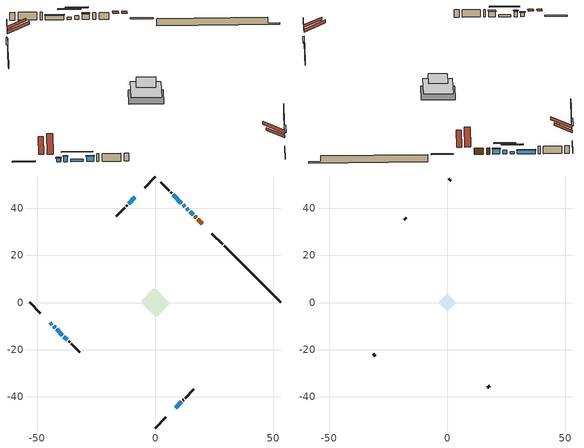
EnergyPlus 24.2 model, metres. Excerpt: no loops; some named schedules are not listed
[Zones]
conditioned space
 floor adiabatic (AdiabaticFloorConstruction): -5.93,0 0,5.93 5.93,0 0,-5.93 z0.68
 floor foundation (Slab1 construction): -6,0.75 -0.75,6 6,-0.75 0.75,-6 z-1.65
 wall outside (RimJoist1 construction): 0,-53.17 4.5,-48.67 / -53.17,0 -48.67,-4.5 / 0,53.17 -4.5,48.67 / 28.52,24.65 24.02,29.15 z0.68:0.98
 wall outside (AdiabaticWallConstruction 1): 19.87,33.3 18,35.17 / 17.35,35.83 16.72,36.45 z0.68:2.71
 wall outside (AdiabaticWallConstruction): 16.07,37.1 14.74,38.43 / -43.11,-10.06 -42.46,-10.71 / -8.65,44.52 -11.31,41.86 / -38.67,-14.5 -37.34,-15.83 z0.68:2.36; -44.52,-8.65 -43.76,-9.41 / 14.08,39.09 13.25,39.92 z0.68:1.85; 12.6,40.57 11.77,41.4 / -41.81,-11.37 -39.33,-13.84 z0.68:1.34; 11.12,42.06 7.56,45.61 / 8.65,-44.52 11.02,-42.15 z0.68:1.9
 wall outside (Wall1 construction): 11.68,-41.49 12.04,-41.13 / -36.68,-16.49 -36.33,-16.85 / -11.97,41.2 -12.33,40.84 / 6.9,46.27 6.54,46.63 z0.68:3.12
 wall outside (Wall2 construction): 12.7,-40.48 16.34,-36.83 / -35.67,-17.5 -32.03,-21.15 / -12.98,40.19 -16.63,36.54 / 5.89,47.28 2.24,50.93 z0.68:3.12
 wall foundation (FoundationWall1 construction): 29.17,24,-1.65 29.17,24,0.68 50.77,2.4,0.68 50.77,2.4,-1.16 53.17,0,-1.16 53.17,0,-1.65
 window (WindowConstruction): 16.07,37.1 14.74,38.43 z0.68:2.36
 window (WindowConstruction 5): -44.52,-8.65 -43.77,-9.41 z0.68:1.85
 window (WindowConstruction 6): -43.11,-10.06 -42.46,-10.71 z0.68:2.36
 window (WindowConstruction 7): 14.08,39.09 13.25,39.92 z0.68:1.85
 window (WindowConstruction 8): 12.6,40.57 11.77,41.4 z0.68:1.34
 window (WindowConstruction 9): -41.8,-11.37 -39.33,-13.84 z0.68:1.34
 window (WindowConstruction 1): 11.12,42.06 7.56,45.61 z0.68:1.9
 window (WindowConstruction 2): -8.65,44.52 -11.31,41.86 z0.68:2.36
 window (WindowConstruction 3): 8.65,-44.52 11.02,-42.15 z0.68:1.9
 window (WindowConstruction 4): -38.67,-14.5 -37.34,-15.83 z0.68:2.36
 door (Door): 19.87,33.3 18,35.17 z0.68:2.71
 door (Door 1): 17.35,35.83 16.72,36.45 z0.68:2.71
 ceiling adiabatic (AdiabaticFloorConstruction): 0,-5.93 5.93,0 0,5.93 -5.93,0 z0.68
 roof outside (Roof2 construction): 7.99,-45.18,3.12 3.76,-40.94,6.11 2.58,-42.13,6.11 6.81,-46.36,3.12; -45.18,-7.99,3.12 -40.94,-3.76,6.11 -42.13,-2.58,6.11 -46.36,-6.81,3.12; -7.99,45.18,3.12 -3.76,40.94,6.11 -2.58,42.13,6.11 -6.81,46.36,3.12; 20.52,32.65,3.12 16.29,28.41,6.11 17.47,27.23,6.11 21.71,31.46,3.12
attic - vented
 floor to conditioned space (Floor1 construction Reversed): -3.78,0 0,3.78 3.78,0 0,-3.78 z3.12
 wall outside (Wall3 construction): 17,-36.18 17.92,-35.25 / -31.37,-21.8 -30.44,-22.73 / -17.28,35.89 -18.21,34.96 / 1.59,51.59 0.66,52.51 z0.68:3.12
 roof outside (Roof1 construction): 6.15,-47.02,3.12 2.58,-43.45,5.64 1.58,-44.44,5.64 5.16,-48.02,3.12; -47.02,-6.15,3.12 -43.45,-2.58,5.64 -44.44,-1.58,5.64 -48.02,-5.16,3.12; -6.15,47.02,3.12 -2.58,43.45,5.64 -1.58,44.44,5.64 -5.16,48.02,3.12; 22.36,30.81,3.12 18.79,27.24,5.64 19.79,26.24,5.64 23.36,29.81,3.12
shading: 14.59,38.58 16.21,36.96 16.5,37.25 14.89,38.87 z2.56; -43.62,-9.55 -44.66,-8.51 -44.95,-8.8 -43.91,-9.84 z2.05; -42.32,-10.85 -43.25,-9.92 -43.54,-10.21 -42.61,-11.14 z2.56; 11.42,41.75 15.91,37.26 16.2,37.55 11.71,42.04 z4.44; 9.94,43.23 14.43,38.74 14.72,39.03 10.23,43.52 z3.93; -37.5,-15.67 -43.64,-9.53 -43.93,-9.83 -37.79,-15.97 z3.93; 7.42,45.75 11.26,41.91 11.55,42.2 7.71,46.05 z2.1; -11.45,41.72 -8.51,44.66 -8.8,44.95 -11.74,42.01 z2.56; 11.16,-42.01 8.51,-44.66 8.8,-44.95 11.46,-42.3 z2.1; -37.2,-15.97 -38.81,-14.36 -39.1,-14.65 -37.49,-16.26 z2.56
[Building]
Building 1: Terrain=Suburbs
[Site:Location]
Mont Joli AP_QC: Latitude {deg}=48.61; Longitude {deg}=-68.21; Time Zone {hr}=-5; Elevation {m}=52; Keep Site Location Information=Yes
[Site:GroundTemperature:Shallow]
-0.843868, -3.04892, -3.2255, -2.1791, 2.02165, 6.20283, 9.82768, 12.1239, 12.319, 10.4514, 6.91898, 2.86606
[Site:WaterMainsTemperature]
Calculation Method=Schedule; Temperature Schedule=mains temperature schedule
[Material] Roughness=Rough; Thermal Absorptance=0.9
Name | Thickness {m} | Conductivity {W/m-K} | Density {kg/m3} | Specific Heat {J/kg-K} | Solar Absorptance | Visible Absorptance
asphalt or fiberglass shingles | 0.00635 | 0.162714 | 1121.4 | 1465.45 | 0.4 | 0.4
ceiling loosefill ins | 0.169333 | 0.0480833 | 16.02 | 1046.75 | 0.7 | 0.7
ceiling stud and cavity | 0.1397 | 0.117363 | 65.682 | 1177.47 | 0.7 | 0.7
concrete 4.0 in. | 0.1016 | 1.803125 | 2242.8 | 837.4 | 0.7 | 0.7
concrete 8.0 in. | 0.2032 | 1.803125 | 2242.8 | 837.4 | 0.7 | 0.7
door material | 0.04445 | 0.0451087 | 512.64 | 1214.23 | 0.7 | 0.7
door material 1 | 0.04445 | 0.20624 | 512.64 | 1214.23 | 0.7 | 0.7
exterior vertical ins | 0.00122881 | 0.029427 | 32.04 | 1214.23 | 0.7 | 0.7
floor covering | 0.0127 | 0.0433444 | 54.468 | 1339.84 | 0.6 | 0.6
floor rigid ins; wall rigid ins 1 | 0.512978 | 0.029427 | 32.04 | 1214.23 | 0.7 | 0.7
floor stud and cavity | 0.1397 | 1.75129 | 37.0049 | 1207.88 | 0.7 | 0.7
furniture material conditioned space 1 | 0.1524 | 0.115458 | 640.8 | 1214.23 | 0.6 | 0.6
gypsum board | 0.0127 | 0.160291 | 801 | 837.4 | 0.6 | 0.6
osb sheathing 0.5 in. | 0.0127 | 0.115458 | 512.64 | 1214.23 | 0.7 | 0.7
osb sheathing 0.75 in. | 0.01905 | 0.115458 | 512.64 | 1214.23 | 0.7 | 0.7
osb sheathing 2.0 in. | 0.0508 | 0.115458 | 512.64 | 1214.23 | 0.7 | 0.7
rim joist rigid ins; wall rigid ins | 0.051816 | 0.029427 | 32.04 | 1214.23 | 0.7 | 0.7
rim joist stud and cavity | 0.0508 | 0.0384369 | 125.044 | 1163.47 | 0.6 | 0.6
roof rigid ins | 0.103632 | 0.029427 | 32.04 | 1214.23 | 0.7 | 0.7
roof stud and cavity | 0.2032 | 0.230744 | 78.34581 | 1123.46 | 0.7 | 0.7
wall stud and cavity | 0.1397 | 0.33197 | 139.0536 | 1170.24 | 0.7 | 0.7
wall stud and cavity 1 | 0.1397 | 0.177891 | 139.0536 | 1170.24 | 0.7 | 0.7
wall stud and cavity 2 | 0.0889 | 6.9971 | 50.32683 | 1063.81 | 0.6 | 0.6
wall stud and cavity 3 | 0.0889 | 0.380278 | 52.3479 | 1209.89 | 0.7 | 0.7
wall stud and cavity 4 | 0.0889 | 0.391764 | 83.0341 | 1211.67 | 0.7 | 0.7
wood siding | 0.0254 | 0.102417 | 544.68 | 1172.36 | 0.4 | 0.4
wood siding 1 | 0.00254 | 0.102417 | 544.68 | 1172.36 | 0.4 | 0.4
wood siding 2; wood siding 3; wood siding 4 | 0.0254 | 0.102417 | 544.68 | 1172.36 | 0.7 | 0.7
[WindowMaterial:SimpleGlazingSystem]
Name | U-Factor {W/m2-K} | Solar Heat Gain Coefficient
WindowMaterial | 1.65003 | 0.43
WindowMaterial 1 | 1.70226 | 0.41
WindowMaterial 2 | 1.76756 | 0.39
WindowMaterial 3 | 1.75223 | 0.39
WindowMaterial 4 | 1.75337 | 0.39
WindowMaterial 5 | 1.86636 | 0.36
[Construction]
AdiabaticFloorConstruction: floor stud and cavity, floor rigid ins, osb sheathing 0.75 in., floor covering
AdiabaticWallConstruction: wood siding 3, wall rigid ins 1, wall stud and cavity 3, gypsum board
AdiabaticWallConstruction 1: wood siding 4, wall rigid ins 1, wall stud and cavity 3, gypsum board
Door: door material
Door 1: door material 1
Floor1 construction Reversed: gypsum board, ceiling stud and cavity, ceiling loosefill ins
FoundationWall1 construction: concrete 8.0 in.
furniture construction conditioned space 1: furniture material conditioned space 1
PartitionWallConstruction: gypsum board, wall stud and cavity 4, gypsum board
RimJoist1 construction: wood siding 2, rim joist rigid ins, osb sheathing 2.0 in., rim joist stud and cavity
Roof1 construction: asphalt or fiberglass shingles
Roof2 construction: asphalt or fiberglass shingles, roof rigid ins, osb sheathing 0.75 in., roof stud and cavity, gypsum board
Slab1 construction: concrete 4.0 in.
Wall1 construction: wood siding, wall rigid ins, osb sheathing 0.5 in., wall stud and cavity, gypsum board
Wall2 construction: wood siding, wall rigid ins, osb sheathing 0.5 in., wall stud and cavity 1, gypsum board
Wall3 construction: wood siding 1, wall stud and cavity 2
WindowConstruction; WindowConstruction 2; WindowConstruction 4: WindowMaterial
WindowConstruction 1; WindowConstruction 3: WindowMaterial 1
WindowConstruction 5: WindowMaterial 2
WindowConstruction 6: WindowMaterial 3
WindowConstruction 7: WindowMaterial 4
WindowConstruction 8; WindowConstruction 9: WindowMaterial 5
[Zone] Multiplier=1; Part of Total Floor Area=Yes
Name | Volume {m3}
attic - vented | 11.3584
conditioned space | 369.5
[Space]
Name | Zone | Volume {m3}
attic - vented 1 | attic - vented | 11.3584
conditioned space 1 | conditioned space | 369.5
[ZoneInfiltration:EffectiveLeakageArea]
infil attic - vented 1: Zone or Space=attic - vented 1; Schedule=Always On Discrete; Effective Air Leakage Area {cm2}=992.348; Stack Coefficient=0.000345199; Wind Coefficient=1.25532e-05
[ZoneMixing]
whole house fan mix: Zone or Space=attic - vented; Schedule=Always On Continuous; Design Flow Rate Calculation Method=Flow/Zone; Design Flow Rate {m3/s}=0; Source Zone or Space=conditioned space
[SurfaceProperty:ExposedFoundationPerimeter]
Slab1: Exposed Perimeter Calculation Method=TotalExposedPerimeter; Total Exposed Perimeter {m}=33.936
[InternalMass] Zone or ZoneList=conditioned space; Space or SpaceList=conditioned space 1
Name | Construction | Surface Area {m2}
furniture mass conditioned space 1 | furniture construction conditioned space 1 | 56.496
partition wall mass | PartitionWallConstruction | 141.24
[Lights]
interior lighting: Zone or ZoneList or Space or SpaceList=conditioned space 1; Schedule=interior lighting schedule; Design Level Calculation Method=LightingLevel; Lighting Level {W}=343.2; Return Air Fraction=0; Fraction Radiant=0.6; Fraction Visible=0.2; Fraction Replaceable=1
[People]
occupants: Zone or ZoneList or Space or SpaceList=conditioned space 1; Number of People Schedule=occupants schedule; Number of People Calculation Method=People; Number of People=3; Fraction Radiant=0.314171; Sensible Heat Fraction=0.56303; Activity Level Schedule=occupants activity schedule; Carbon Dioxide Generation Rate {m3/s-W}=0; Enable ASHRAE 55 Comfort Warnings=No; Mean Radiant Temperature Calculation Type=EnclosureAveraged
[ElectricEquipment] Zone or ZoneList or Space or SpaceList=conditioned space 1; Design Level Calculation Method=EquipmentLevel
Name | Schedule | Design Level {W} | Fraction Latent | Fraction Radiant | Fraction Lost
clothes dryer | clothes dryer schedule | 140.772 | 0.015 | 0.081 | 0.85
clothes washer | clothes washer schedule | 32.1985 | 0.03 | 0.162 | 0.7
cooking range | cooking range schedule | 215.147 | 0.08 | 0.432 | 0.2
dishwasher | dishwasher schedule | 66.8632 | 0.3 | 0.18 | 0.4
fridge | fridge schedule | 72.9452 | 0 | 0.6 | 0
mech vent bath fan 0 | mech vent bath fan 0 schedule | 50.2 | 0 | 0 | 1
mech vent house fan | mech vent house fan schedule | 0 | 0 | 0 | 1
mech vent house fan cfis | mech vent house fan cfis schedule | 0 | 0 | 0 | 0
mech vent range fan 0 | mech vent range fan 0 schedule | 57 | 0 | 0 | 1
misc plug loads | misc plug loads schedule | 494.7 | 0.045 | 0.513 | 0.1
whole house fan | Always On Discrete | 0 | 0 | 0 | 1
[OtherEquipment] Zone or ZoneList or Space or SpaceList=conditioned space 1; Design Level Calculation Method=EquipmentLevel
Name | Fuel Type | Schedule | Design Level {W} | Fraction Latent | Fraction Radiant | Fraction Lost
clothes dryer 1 | Electricity | clothes dryer schedule | 0 | 0.015 | 0.081 | 0.85
cooking range 1 | Electricity | cooking range schedule | 0 | 0.08 | 0.432 | 0.2
general water use latent | None | general water use schedule | 62.594 | 1 | 0 | 0
general water use sensible | None | general water use schedule | -61.6891 | 0 | 0.6 | 0
mech vent house fan latent load | None | Always On Discrete | 0 | 1 | 0 | 0
mech vent house fan sensible load | None | Always On Discrete | 0 | 0 | 0 | 0
water heater energy adjustment1 | Electricity | Always On Discrete | 0.01 | 0 | 0 | 1
[ZoneInfiltration:DesignFlowRate] Zone or ZoneList or Space or SpaceList=conditioned space 1; Schedule=Always On Discrete; Design Flow Rate Calculation Method=Flow/Zone; Design Flow Rate {m3/s}=0
infil flow; natural vent flow; whole house fan flow
[Foundation:Kiva]
Foundation Kiva 1: Initial Indoor Air Temperature {C}=18; Wall Height Above Grade {m}=0.680009; Wall Depth Below Slab {m}=0.2032; Custom Block Material Name 1=exterior vertical ins; Custom Block Depth 1 {m}=2.33001; Custom Block X Position 1 {m}=0.2032; Custom Block Z Position 1 {m}=0
[Foundation:Kiva:Settings]
Soil Conductivity {W/m-K}=0.849921; Soil Density {kg/m3}=1842.3; Soil Specific Heat {J/kg-K}=418.7; Ground Solar Absorptivity=0.9; Ground Thermal Absorptivity=0.9; Ground Surface Roughness {m}=0.03; Far-Field Width {m}=40; Deep-Ground Boundary Condition=ZeroFlux; Deep-Ground Depth {m}=40; Minimum Cell Dimension {m}=0.2; Maximum Cell Growth Coefficient=3; Simulation Timestep=Timestep
[Exterior:Lights]
exterior lighting: Schedule=exterior lighting schedule; Design Level {W}=75.6
[Schedule:Constant]
Name | Hourly Value
Always On Continuous; mech vent house fan schedule; mech vent house fan cfis schedule; Always On Discrete | 1
occupants activity schedule | 117.228
fridge schedule | 0
[Schedule:Week:Daily]
interior lighting schedule Week Rule - Jan1-Jan27: interior lighting schedule day, interior lighting schedule day, interior lighting schedule day, interior lighting schedule day, interior lighting schedule day, interior lighting schedule day, interior lighting schedule day, interior lighting schedule default day, interior lighting schedule default day, interior lighting schedule default day, interior lighting schedule default day, interior lighting schedule default day
interior lighting schedule Week Rule - Jan28-Feb3: interior lighting schedule day, interior lighting schedule day, interior lighting schedule day, interior lighting schedule day, interior lighting schedule day 1, interior lighting schedule day 1, interior lighting schedule day 1, interior lighting schedule default day, interior lighting schedule default day, interior lighting schedule default day, interior lighting schedule default day, interior lighting schedule default day
interior lighting schedule Week Rule - Feb4-Feb24: interior lighting schedule day 1, interior lighting schedule day 1, interior lighting schedule day 1, interior lighting schedule day 1, interior lighting schedule day 1, interior lighting schedule day 1, interior lighting schedule day 1, interior lighting schedule default day, interior lighting schedule default day, interior lighting schedule default day, interior lighting schedule default day, interior lighting schedule default day
interior lighting schedule Week Rule - Feb25-Mar3: interior lighting schedule day 1, interior lighting schedule day 1, interior lighting schedule day 1, interior lighting schedule day 1, interior lighting schedule day 2, interior lighting schedule day 2, interior lighting schedule day 2, interior lighting schedule default day, interior lighting schedule default day, interior lighting schedule default day, interior lighting schedule default day, interior lighting schedule default day
interior lighting schedule Week Rule - Mar4-Mar31: interior lighting schedule day 2, interior lighting schedule day 2, interior lighting schedule day 2, interior lighting schedule day 2, interior lighting schedule day 2, interior lighting schedule day 2, interior lighting schedule day 2, interior lighting schedule default day, interior lighting schedule default day, interior lighting schedule default day, interior lighting schedule default day, interior lighting schedule default day
interior lighting schedule Week Rule - Apr1-Apr28: interior lighting schedule day 3, interior lighting schedule day 3, interior lighting schedule day 3, interior lighting schedule day 3, interior lighting schedule day 3, interior lighting schedule day 3, interior lighting schedule day 3, interior lighting schedule default day, interior lighting schedule default day, interior lighting schedule default day, interior lighting schedule default day, interior lighting schedule default day
interior lighting schedule Week Rule - Apr29-May5: interior lighting schedule day 3, interior lighting schedule day 3, interior lighting schedule day 4, interior lighting schedule day 4, interior lighting schedule day 4, interior lighting schedule day 4, interior lighting schedule day 4, interior lighting schedule default day, interior lighting schedule default day, interior lighting schedule default day, interior lighting schedule default day, interior lighting schedule default day
interior lighting schedule Week Rule - May6-May26: interior lighting schedule day 4, interior lighting schedule day 4, interior lighting schedule day 4, interior lighting schedule day 4, interior lighting schedule day 4, interior lighting schedule day 4, interior lighting schedule day 4, interior lighting schedule default day, interior lighting schedule default day, interior lighting schedule default day, interior lighting schedule default day, interior lighting schedule default day
interior lighting schedule Week Rule - May27-Jun2: interior lighting schedule day 4, interior lighting schedule day 4, interior lighting schedule day 4, interior lighting schedule day 4, interior lighting schedule day 4, interior lighting schedule day 5, interior lighting schedule day 5, interior lighting schedule default day, interior lighting schedule default day, interior lighting schedule default day, interior lighting schedule default day, interior lighting schedule default day
interior lighting schedule Week Rule - Jun3-Jun30: interior lighting schedule day 5, interior lighting schedule day 5, interior lighting schedule day 5, interior lighting schedule day 5, interior lighting schedule day 5, interior lighting schedule day 5, interior lighting schedule day 5, interior lighting schedule default day, interior lighting schedule default day, interior lighting schedule default day, interior lighting schedule default day, interior lighting schedule default day
interior lighting schedule Week Rule - Jul1-Jul28: interior lighting schedule day 6, interior lighting schedule day 6, interior lighting schedule day 6, interior lighting schedule day 6, interior lighting schedule day 6, interior lighting schedule day 6, interior lighting schedule day 6, interior lighting schedule default day, interior lighting schedule default day, interior lighting schedule default day, interior lighting schedule default day, interior lighting schedule default day
interior lighting schedule Week Rule - Jul29-Aug4: interior lighting schedule day 6, interior lighting schedule day 6, interior lighting schedule day 6, interior lighting schedule day 7, interior lighting schedule day 7, interior lighting schedule day 7, interior lighting schedule day 7, interior lighting schedule default day, interior lighting schedule default day, interior lighting schedule default day, interior lighting schedule default day, interior lighting schedule default day
interior lighting schedule Week Rule - Aug5-Aug25: interior lighting schedule day 7, interior lighting schedule day 7, interior lighting schedule day 7, interior lighting schedule day 7, interior lighting schedule day 7, interior lighting schedule day 7, interior lighting schedule day 7, interior lighting schedule default day, interior lighting schedule default day, interior lighting schedule default day, interior lighting schedule default day, interior lighting schedule default day
interior lighting schedule Week Rule - Aug26-Sep1: interior lighting schedule day 7, interior lighting schedule day 7, interior lighting schedule day 7, interior lighting schedule day 7, interior lighting schedule day 7, interior lighting schedule day 7, interior lighting schedule day 8, interior lighting schedule default day, interior lighting schedule default day, interior lighting schedule default day, interior lighting schedule default day, interior lighting schedule default day
interior lighting schedule Week Rule - Sep2-Sep29: interior lighting schedule day 8, interior lighting schedule day 8, interior lighting schedule day 8, interior lighting schedule day 8, interior lighting schedule day 8, interior lighting schedule day 8, interior lighting schedule day 8, interior lighting schedule default day, interior lighting schedule default day, interior lighting schedule default day, interior lighting schedule default day, interior lighting schedule default day
interior lighting schedule Week Rule - Sep30-Oct6: interior lighting schedule day 8, interior lighting schedule day 9, interior lighting schedule day 9, interior lighting schedule day 9, interior lighting schedule day 9, interior lighting schedule day 9, interior lighting schedule day 9, interior lighting schedule default day, interior lighting schedule default day, interior lighting schedule default day, interior lighting schedule default day, interior lighting schedule default day
interior lighting schedule Week Rule - Oct7-Oct27: interior lighting schedule day 9, interior lighting schedule day 9, interior lighting schedule day 9, interior lighting schedule day 9, interior lighting schedule day 9, interior lighting schedule day 9, interior lighting schedule day 9, interior lighting schedule default day, interior lighting schedule default day, interior lighting schedule default day, interior lighting schedule default day, interior lighting schedule default day
interior lighting schedule Week Rule - Oct28-Nov3: interior lighting schedule day 9, interior lighting schedule day 9, interior lighting schedule day 9, interior lighting schedule day 9, interior lighting schedule day 10, interior lighting schedule day 10, interior lighting schedule day 10, interior lighting schedule default day, interior lighting schedule default day, interior lighting schedule default day, interior lighting schedule default day, interior lighting schedule default day
interior lighting schedule Week Rule - Nov4-Nov24: interior lighting schedule day 10, interior lighting schedule day 10, interior lighting schedule day 10, interior lighting schedule day 10, interior lighting schedule day 10, interior lighting schedule day 10, interior lighting schedule day 10, interior lighting schedule default day, interior lighting schedule default day, interior lighting schedule default day, interior lighting schedule default day, interior lighting schedule default day
interior lighting schedule Week Rule - Nov25-Dec1: interior lighting schedule day 10, interior lighting schedule day 10, interior lighting schedule day 10, interior lighting schedule day 10, interior lighting schedule day 10, interior lighting schedule day 10, interior lighting schedule day 11, interior lighting schedule default day, interior lighting schedule default day, interior lighting schedule default day, interior lighting schedule default day, interior lighting schedule default day
interior lighting schedule Week Rule - Dec2-Dec31: interior lighting schedule day 11, interior lighting schedule day 11, interior lighting schedule day 11, interior lighting schedule day 11, interior lighting schedule day 11, interior lighting schedule day 11, interior lighting schedule day 11, interior lighting schedule default day, interior lighting schedule default day, interior lighting schedule default day, interior lighting schedule default day, interior lighting schedule default day
occupants schedule Week Rule - Jan1-Dec31: occupants schedule day, occupants schedule day, occupants schedule day, occupants schedule day, occupants schedule day, occupants schedule day, occupants schedule day, occupants schedule default day, occupants schedule default day, occupants schedule default day, occupants schedule default day, occupants schedule default day
clothes dryer schedule Week Rule - Jan1-Dec31: clothes dryer schedule day, clothes dryer schedule day, clothes dryer schedule day, clothes dryer schedule day, clothes dryer schedule day, clothes dryer schedule day, clothes dryer schedule day, clothes dryer schedule default day, clothes dryer schedule default day, clothes dryer schedule default day, clothes dryer schedule default day, clothes dryer schedule default day
clothes washer schedule Week Rule - Jan1-Dec31: clothes washer schedule day, clothes washer schedule day, clothes washer schedule day, clothes washer schedule day, clothes washer schedule day, clothes washer schedule day, clothes washer schedule day, clothes washer schedule default day, clothes washer schedule default day, clothes washer schedule default day, clothes washer schedule default day, clothes washer schedule default day
cooking range schedule Week Rule - Jan1-Dec31: cooking range schedule day, cooking range schedule day, cooking range schedule day, cooking range schedule day, cooking range schedule day, cooking range schedule day, cooking range schedule day, cooking range schedule default day, cooking range schedule default day, cooking range schedule default day, cooking range schedule default day, cooking range schedule default day
dishwasher schedule Week Rule - Jan1-Dec31: dishwasher schedule day, dishwasher schedule day, dishwasher schedule day, dishwasher schedule day, dishwasher schedule day, dishwasher schedule day, dishwasher schedule day, dishwasher schedule default day, dishwasher schedule default day, dishwasher schedule default day, dishwasher schedule default day, dishwasher schedule default day
mech vent bath fan 0 schedule Week Rule - Jan1-Dec31: mech vent bath fan 0 schedule day, mech vent bath fan 0 schedule day, mech vent bath fan 0 schedule day, mech vent bath fan 0 schedule day, mech vent bath fan 0 schedule day, mech vent bath fan 0 schedule day, mech vent bath fan 0 schedule day, mech vent bath fan 0 schedule default day, mech vent bath fan 0 schedule default day, mech vent bath fan 0 schedule default day, mech vent bath fan 0 schedule default day, mech vent bath fan 0 schedule default day
mech vent range fan 0 schedule Week Rule - Jan1-Dec31: mech vent range fan 0 schedule day, mech vent range fan 0 schedule day, mech vent range fan 0 schedule day, mech vent range fan 0 schedule day, mech vent range fan 0 schedule day, mech vent range fan 0 schedule day, mech vent range fan 0 schedule day, mech vent range fan 0 schedule default day, mech vent range fan 0 schedule default day, mech vent range fan 0 schedule default day, mech vent range fan 0 schedule default day, mech vent range fan 0 schedule default day
misc plug loads schedule Week Rule - Jan1-Dec31: misc plug loads schedule day, misc plug loads schedule day, misc plug loads schedule day, misc plug loads schedule day, misc plug loads schedule day, misc plug loads schedule day, misc plug loads schedule day, misc plug loads schedule default day, misc plug loads schedule default day, misc plug loads schedule default day, misc plug loads schedule default day, misc plug loads schedule default day
general water use schedule Week Rule - Jan1-Dec31: general water use schedule day, general water use schedule day, general water use schedule day, general water use schedule day, general water use schedule day, general water use schedule day, general water use schedule day, general water use schedule default day, general water use schedule default day, general water use schedule default day, general water use schedule default day, general water use schedule default day
exterior lighting schedule Week Rule - Jan1-Jan27: exterior lighting schedule day, exterior lighting schedule day, exterior lighting schedule day, exterior lighting schedule day, exterior lighting schedule day, exterior lighting schedule day, exterior lighting schedule day, exterior lighting schedule default day, exterior lighting schedule default day, exterior lighting schedule default day, exterior lighting schedule default day, exterior lighting schedule default day
exterior lighting schedule Week Rule - Jan28-Feb3: exterior lighting schedule day, exterior lighting schedule day, exterior lighting schedule day, exterior lighting schedule day, exterior lighting schedule day 1, exterior lighting schedule day 1, exterior lighting schedule day 1, exterior lighting schedule default day, exterior lighting schedule default day, exterior lighting schedule default day, exterior lighting schedule default day, exterior lighting schedule default day
exterior lighting schedule Week Rule - Feb4-Feb24: exterior lighting schedule day 1, exterior lighting schedule day 1, exterior lighting schedule day 1, exterior lighting schedule day 1, exterior lighting schedule day 1, exterior lighting schedule day 1, exterior lighting schedule day 1, exterior lighting schedule default day, exterior lighting schedule default day, exterior lighting schedule default day, exterior lighting schedule default day, exterior lighting schedule default day
exterior lighting schedule Week Rule - Feb25-Mar3: exterior lighting schedule day 1, exterior lighting schedule day 1, exterior lighting schedule day 1, exterior lighting schedule day 1, exterior lighting schedule day 2, exterior lighting schedule day 2, exterior lighting schedule day 2, exterior lighting schedule default day, exterior lighting schedule default day, exterior lighting schedule default day, exterior lighting schedule default day, exterior lighting schedule default day
exterior lighting schedule Week Rule - Mar4-Mar31: exterior lighting schedule day 2, exterior lighting schedule day 2, exterior lighting schedule day 2, exterior lighting schedule day 2, exterior lighting schedule day 2, exterior lighting schedule day 2, exterior lighting schedule day 2, exterior lighting schedule default day, exterior lighting schedule default day, exterior lighting schedule default day, exterior lighting schedule default day, exterior lighting schedule default day
exterior lighting schedule Week Rule - Apr1-Apr28: exterior lighting schedule day 3, exterior lighting schedule day 3, exterior lighting schedule day 3, exterior lighting schedule day 3, exterior lighting schedule day 3, exterior lighting schedule day 3, exterior lighting schedule day 3, exterior lighting schedule default day, exterior lighting schedule default day, exterior lighting schedule default day, exterior lighting schedule default day, exterior lighting schedule default day
exterior lighting schedule Week Rule - Apr29-May5: exterior lighting schedule day 3, exterior lighting schedule day 3, exterior lighting schedule day 4, exterior lighting schedule day 4, exterior lighting schedule day 4, exterior lighting schedule day 4, exterior lighting schedule day 4, exterior lighting schedule default day, exterior lighting schedule default day, exterior lighting schedule default day, exterior lighting schedule default day, exterior lighting schedule default day
exterior lighting schedule Week Rule - May6-May26: exterior lighting schedule day 4, exterior lighting schedule day 4, exterior lighting schedule day 4, exterior lighting schedule day 4, exterior lighting schedule day 4, exterior lighting schedule day 4, exterior lighting schedule day 4, exterior lighting schedule default day, exterior lighting schedule default day, exterior lighting schedule default day, exterior lighting schedule default day, exterior lighting schedule default day
exterior lighting schedule Week Rule - May27-Jun2: exterior lighting schedule day 4, exterior lighting schedule day 4, exterior lighting schedule day 4, exterior lighting schedule day 4, exterior lighting schedule day 4, exterior lighting schedule day 5, exterior lighting schedule day 5, exterior lighting schedule default day, exterior lighting schedule default day, exterior lighting schedule default day, exterior lighting schedule default day, exterior lighting schedule default day
exterior lighting schedule Week Rule - Jun3-Jun30: exterior lighting schedule day 5, exterior lighting schedule day 5, exterior lighting schedule day 5, exterior lighting schedule day 5, exterior lighting schedule day 5, exterior lighting schedule day 5, exterior lighting schedule day 5, exterior lighting schedule default day, exterior lighting schedule default day, exterior lighting schedule default day, exterior lighting schedule default day, exterior lighting schedule default day
exterior lighting schedule Week Rule - Jul1-Jul28: exterior lighting schedule day 6, exterior lighting schedule day 6, exterior lighting schedule day 6, exterior lighting schedule day 6, exterior lighting schedule day 6, exterior lighting schedule day 6, exterior lighting schedule day 6, exterior lighting schedule default day, exterior lighting schedule default day, exterior lighting schedule default day, exterior lighting schedule default day, exterior lighting schedule default day
exterior lighting schedule Week Rule - Jul29-Aug4: exterior lighting schedule day 6, exterior lighting schedule day 6, exterior lighting schedule day 6, exterior lighting schedule day 7, exterior lighting schedule day 7, exterior lighting schedule day 7, exterior lighting schedule day 7, exterior lighting schedule default day, exterior lighting schedule default day, exterior lighting schedule default day, exterior lighting schedule default day, exterior lighting schedule default day
exterior lighting schedule Week Rule - Aug5-Aug25: exterior lighting schedule day 7, exterior lighting schedule day 7, exterior lighting schedule day 7, exterior lighting schedule day 7, exterior lighting schedule day 7, exterior lighting schedule day 7, exterior lighting schedule day 7, exterior lighting schedule default day, exterior lighting schedule default day, exterior lighting schedule default day, exterior lighting schedule default day, exterior lighting schedule default day
exterior lighting schedule Week Rule - Aug26-Sep1: exterior lighting schedule day 7, exterior lighting schedule day 7, exterior lighting schedule day 7, exterior lighting schedule day 7, exterior lighting schedule day 7, exterior lighting schedule day 7, exterior lighting schedule day 8, exterior lighting schedule default day, exterior lighting schedule default day, exterior lighting schedule default day, exterior lighting schedule default day, exterior lighting schedule default day
exterior lighting schedule Week Rule - Sep2-Sep29: exterior lighting schedule day 8, exterior lighting schedule day 8, exterior lighting schedule day 8, exterior lighting schedule day 8, exterior lighting schedule day 8, exterior lighting schedule day 8, exterior lighting schedule day 8, exterior lighting schedule default day, exterior lighting schedule default day, exterior lighting schedule default day, exterior lighting schedule default day, exterior lighting schedule default day
exterior lighting schedule Week Rule - Sep30-Oct6: exterior lighting schedule day 8, exterior lighting schedule day 9, exterior lighting schedule day 9, exterior lighting schedule day 9, exterior lighting schedule day 9, exterior lighting schedule day 9, exterior lighting schedule day 9, exterior lighting schedule default day, exterior lighting schedule default day, exterior lighting schedule default day, exterior lighting schedule default day, exterior lighting schedule default day
exterior lighting schedule Week Rule - Oct7-Oct27: exterior lighting schedule day 9, exterior lighting schedule day 9, exterior lighting schedule day 9, exterior lighting schedule day 9, exterior lighting schedule day 9, exterior lighting schedule day 9, exterior lighting schedule day 9, exterior lighting schedule default day, exterior lighting schedule default day, exterior lighting schedule default day, exterior lighting schedule default day, exterior lighting schedule default day
exterior lighting schedule Week Rule - Oct28-Nov3: exterior lighting schedule day 9, exterior lighting schedule day 9, exterior lighting schedule day 9, exterior lighting schedule day 9, exterior lighting schedule day 10, exterior lighting schedule day 10, exterior lighting schedule day 10, exterior lighting schedule default day, exterior lighting schedule default day, exterior lighting schedule default day, exterior lighting schedule default day, exterior lighting schedule default day
exterior lighting schedule Week Rule - Nov4-Nov24: exterior lighting schedule day 10, exterior lighting schedule day 10, exterior lighting schedule day 10, exterior lighting schedule day 10, exterior lighting schedule day 10, exterior lighting schedule day 10, exterior lighting schedule day 10, exterior lighting schedule default day, exterior lighting schedule default day, exterior lighting schedule default day, exterior lighting schedule default day, exterior lighting schedule default day
[Schedule:Year]
interior lighting schedule: interior lighting schedule Week Rule - Jan1-Jan27, 1, 1, 1, 27, interior lighting schedule Week Rule - Jan28-Feb3, 1, 28, 2, 3, interior lighting schedule Week Rule - Feb4-Feb24, 2, 4, 2, 24, interior lighting schedule Week Rule - Feb25-Mar3, 2, 25, 3, 3, interior lighting schedule Week Rule - Mar4-Mar31, 3, 4, 3, 31, interior lighting schedule Week Rule - Apr1-Apr28, 4, 1, 4, 28, interior lighting schedule Week Rule - Apr29-May5, 4, 29, 5, 5, interior lighting schedule Week Rule - May6-May26, 5, 6, 5, 26, interior lighting schedule Week Rule - May27-Jun2, 5, 27, 6, 2, interior lighting schedule Week Rule - Jun3-Jun30, 6, 3, 6, 30, interior lighting schedule Week Rule - Jul1-Jul28, 7, 1, 7, 28, interior lighting schedule Week Rule - Jul29-Aug4, 7, 29, 8, 4, interior lighting schedule Week Rule - Aug5-Aug25, 8, 5, 8, 25, interior lighting schedule Week Rule - Aug26-Sep1, 8, 26, 9, 1, interior lighting schedule Week Rule - Sep2-Sep29, 9, 2, 9, 29, interior lighting schedule Week Rule - Sep30-Oct6, 9, 30, 10, 6, interior lighting schedule Week Rule - Oct7-Oct27, 10, 7, 10, 27, interior lighting schedule Week Rule - Oct28-Nov3, 10, 28, 11, 3, interior lighting schedule Week Rule - Nov4-Nov24, 11, 4, 11, 24, interior lighting schedule Week Rule - Nov25-Dec1, 11, 25, 12, 1, interior lighting schedule Week Rule - Dec2-Dec31, 12, 2, 12, 31
occupants schedule: occupants schedule Week Rule - Jan1-Dec31, 1, 1, 12, 31
clothes dryer schedule: clothes dryer schedule Week Rule - Jan1-Dec31, 1, 1, 12, 31
clothes washer schedule: clothes washer schedule Week Rule - Jan1-Dec31, 1, 1, 12, 31
cooking range schedule: cooking range schedule Week Rule - Jan1-Dec31, 1, 1, 12, 31
dishwasher schedule: dishwasher schedule Week Rule - Jan1-Dec31, 1, 1, 12, 31
mech vent bath fan 0 schedule: mech vent bath fan 0 schedule Week Rule - Jan1-Dec31, 1, 1, 12, 31
mech vent range fan 0 schedule: mech vent range fan 0 schedule Week Rule - Jan1-Dec31, 1, 1, 12, 31
misc plug loads schedule: misc plug loads schedule Week Rule - Jan1-Dec31, 1, 1, 12, 31
general water use schedule: general water use schedule Week Rule - Jan1-Dec31, 1, 1, 12, 31
exterior lighting schedule: exterior lighting schedule Week Rule - Jan1-Jan27, 1, 1, 1, 27, exterior lighting schedule Week Rule - Jan28-Feb3, 1, 28, 2, 3, exterior lighting schedule Week Rule - Feb4-Feb24, 2, 4, 2, 24, exterior lighting schedule Week Rule - Feb25-Mar3, 2, 25, 3, 3, exterior lighting schedule Week Rule - Mar4-Mar31, 3, 4, 3, 31, exterior lighting schedule Week Rule - Apr1-Apr28, 4, 1, 4, 28, exterior lighting schedule Week Rule - Apr29-May5, 4, 29, 5, 5, exterior lighting schedule Week Rule - May6-May26, 5, 6, 5, 26, exterior lighting schedule Week Rule - May27-Jun2, 5, 27, 6, 2, exterior lighting schedule Week Rule - Jun3-Jun30, 6, 3, 6, 30, exterior lighting schedule Week Rule - Jul1-Jul28, 7, 1, 7, 28, exterior lighting schedule Week Rule - Jul29-Aug4, 7, 29, 8, 4, exterior lighting schedule Week Rule - Aug5-Aug25, 8, 5, 8, 25, exterior lighting schedule Week Rule - Aug26-Sep1, 8, 26, 9, 1, exterior lighting schedule Week Rule - Sep2-Sep29, 9, 2, 9, 29, exterior lighting schedule Week Rule - Sep30-Oct6, 9, 30, 10, 6, exterior lighting schedule Week Rule - Oct7-Oct27, 10, 7, 10, 27, exterior lighting schedule Week Rule - Oct28-Nov3, 10, 28, 11, 3, exterior lighting schedule Week Rule - Nov4-Nov24, 11, 4, 11, 24, exterior lighting schedule Week Rule - Nov25-Dec1, 11, 25, 12, 1, exterior lighting schedule Week Rule - Dec2-Dec31, 12, 2, 12, 31
[Schedule:Compact]
mains temperature schedule: Through: 01/01, For: AllDays, Until: 24:00, 4.55833, Through: 01/02, For: AllDays, Until: 24:00, 4.48833, Through: 01/03, For: AllDays, Until: 24:00, 4.41944, Through: 01/04, For: AllDays, Until: 24:00, 4.35111, Through: 01/05, For: AllDays, Until: 24:00, 4.28389, Through: 01/06, For: AllDays, Until: 24:00, 4.21778, Through: 01/07, For: AllDays, Until: 24:00, 4.15278, Through: 01/08, For: AllDays, Until: 24:00, 4.08889, Through: 01/09, For: AllDays, Until: 24:00, 4.02611, Through: 01/10, For: AllDays, Until: 24:00, 3.96444, Through: 01/11, For: AllDays, Until: 24:00, 3.90333, Through: 01/12, For: AllDays, Until: 24:00, 3.84389, Through: 01/13, For: AllDays, Until: 24:00, 3.78556, Through: 01/14, For: AllDays, Until: 24:00, 3.72833, Through: 01/15, For: AllDays, Until: 24:00, 3.67222, Through: 01/16, For: AllDays, Until: 24:00, 3.61722, Through: 01/17, For: AllDays, Until: 24:00, 3.56333, Through: 01/18, For: AllDays, Until: 24:00, 3.51111, Through: 01/19, For: AllDays, Until: 24:00, 3.46, Through: 01/20, For: AllDays, Until: 24:00, 3.41, Through: 01/21, For: AllDays, Until: 24:00, 3.36111, Through: 01/22, For: AllDays, Until: 24:00, 3.31389, Through: 01/23, For: AllDays, Until: 24:00, 3.26778, Through: 01/24, For: AllDays, Until: 24:00, 3.22278, Through: 01/25, For: AllDays, Until: 24:00, 3.17944, Through: 01/26, For: AllDays, Until: 24:00, 3.13722, Through: 01/27, For: AllDays, Until: 24:00, 3.09667, Through: 01/28, For: AllDays, Until: 24:00, 3.05722, Through: 01/29, For: AllDays, Until: 24:00, 3.01944, Through: 01/30, For: AllDays, Until: 24:00, 2.98278, Through: 01/31, For: AllDays, Until: 24:00, 2.94778, Through: 02/01, For: AllDays, Until: 24:00, 2.91389, Through: 02/02, For: AllDays, Until: 24:00, 2.88167, Through: 02/03, For: AllDays, Until: 24:00, 2.85056, Through: 02/04, For: AllDays, Until: 24:00, 2.82111, Through: 02/05, For: AllDays, Until: 24:00, 2.79278, Through: 02/06, For: AllDays, Until: 24:00, 2.76667, Through: 02/07, For: AllDays, Until: 24:00, 2.74111, Through: 02/08, For: AllDays, Until: 24:00, 2.71778, Through: 02/09, For: AllDays, Until: 24:00, 2.69556, Through: 02/10, For: AllDays, Until: 24:00, 2.675, Through: 02/11, For: AllDays, Until: 24:00, 2.65556, Through: 02/12, For: AllDays, Until: 24:00, 2.63833, Through: 02/13, For: AllDays, Until: 24:00, 2.62222, Through: 02/14, For: AllDays, Until: 24:00, 2.60722, Through: 02/15, For: AllDays, Until: 24:00, 2.59389, Through: 02/16, For: AllDays, Until: 24:00, 2.58278, Through: 02/17, For: AllDays, Until: 24:00, 2.57222, Through: 02/18, For: AllDays, Until: 24:00, 2.56389, Through: 02/19, For: AllDays, Until: 24:00, 2.55667, Through: 02/20, For: AllDays, Until: 24:00, 2.55111, Through: 02/21, For: AllDays, Until: 24:00, 2.54722, Through: 02/22, For: AllDays, Until: 24:00, 2.545, Through: 02/23, For: AllDays, Until: 24:00, 2.54389, Through: 02/24, For: AllDays, Until: 24:00, 2.54444, Through: 02/25, For: AllDays, Until: 24:00, 2.54667, Through: 02/26, For: AllDays, Until: 24:00, 2.55056, Through: 02/27, For: AllDays, Until: 24:00, 2.55556, Through: 02/28, For: AllDays, Until: 24:00, 2.56222, Through: 03/01, For: AllDays, Until: 24:00, 2.57056, Through: 03/02, For: AllDays, Until: 24:00, 2.58, Through: 03/03, For: AllDays, Until: 24:00, 2.59167, Through: 03/04, For: AllDays, Until: 24:00, 2.60444, Through: 03/05, For: AllDays, Until: 24:00, 2.61889, Through: 03/06, For: AllDays, Until: 24:00, 2.63444, Through: 03/07, For: AllDays, Until: 24:00, 2.65167, Through: 03/08, For: AllDays, Until: 24:00, 2.67056, Through: 03/09, For: AllDays, Until: 24:00, 2.69111, Through: 03/10, For: AllDays, Until: 24:00, 2.71278, Through: 03/11, For: AllDays, Until: 24:00, 2.73611, Through: 03/12, For: AllDays, Until: 24:00, 2.76111, Through: 03/13, For: AllDays, Until: 24:00, 2.78722, Through: 03/14, For: AllDays, Until: 24:00, 2.815, Through: 03/15, For: AllDays, Until: 24:00, 2.84389, Through: 03/16, For: AllDays, Until: 24:00, 2.87444, Through: 03/17, For: AllDays, Until: 24:00, 2.90667, Through: 03/18, For: AllDays, Until: 24:00, 2.94, Through: 03/19, For: AllDays, Until: 24:00, 2.975, Through: 03/20, For: AllDays, Until: 24:00, 3.01111, Through: 03/21, For: AllDays, Until: 24:00, 3.04889, Through: 03/22, For: AllDays, Until: 24:00, 3.08833, Through: 03/23, For: AllDays, Until: 24:00, 3.12833, Through: 03/24, For: AllDays, Until: 24:00, 3.17056, Through: 03/25, For: AllDays, Until: 24:00, 3.21333, Through: 03/26, For: AllDays, Until: 24:00, 3.25778, Through: 03/27, For: AllDays, Until: 24:00, 3.30389, Through: 03/28, For: AllDays, Until: 24:00, 3.35111, Through: 03/29, For: AllDays, Until: 24:00, 3.39944, Through: 03/30, For: AllDays, Until: 24:00, 3.44889, Through: 03/31, For: AllDays, Until: 24:00, 3.5, Through: 04/01, For: AllDays, Until: 24:00, 3.55222, Through: 04/02, For: AllDays, Until: 24:00, 3.60556, Through: 04/03, For: AllDays, Until: 24:00, 3.66, Through: 04/04, For: AllDays, Until: 24:00, 3.71611, Through: 04/05, For: AllDays, Until: 24:00, 3.77278, Through: 04/06, For: AllDays, Until: 24:00, 3.83111, Through: 04/07, For: AllDays, Until: 24:00, 3.89056, Through: 04/08, For: AllDays, Until: 24:00, 3.95111, Through: 04/09, For: AllDays, Until: 24:00, 4.01278, Through: 04/10, For: AllDays, Until: 24:00, 4.075, Through: 04/11, For: AllDays, Until: 24:00, 4.13889, Through: 04/12, For: AllDays, Until: 24:00, 4.20389, Through: 04/13, For: AllDays, Until: 24:00, 4.27, Through: 04/14, For: AllDays, Until: 24:00, 4.33667, Through: 04/15, For: AllDays, Until: 24:00, 4.40444, Through: 04/16, For: AllDays, Until: 24:00, 4.47333, Through: 04/17, For: AllDays, Until: 24:00, 4.54333, Through: 04/18, For: AllDays, Until: 24:00, 4.61389, Through: 04/19, For: AllDays, Until: 24:00, 4.68556, Through: 04/20, For: AllDays, Until: 24:00, 4.75833, Through: 04/21, For: AllDays, Until: 24:00, 4.83167, Through: 04/22, For: AllDays, Until: 24:00, 4.90611, Through: 04/23, For: AllDays, Until: 24:00, 4.98111, Through: 04/24, For: AllDays, Until: 24:00, 5.05722, Through: 04/25, For: AllDays, Until: 24:00, 5.13389, Through: 04/26, For: AllDays, Until: 24:00, 5.21167, Through: 04/27, For: AllDays, Until: 24:00, 5.29, Through: 04/28, For: AllDays, Until: 24:00, 5.36889, Through: 04/29, For: AllDays, Until: 24:00, 5.44833, Through: 04/30, For: AllDays, Until: 24:00, 5.52889, Through: 05/01, For: AllDays, Until: 24:00, 5.61, Through: 05/02, For: AllDays, Until: 24:00, 5.69111, Through: 05/03, For: AllDays, Until: 24:00, 5.77333, Through: 05/04, For: AllDays, Until: 24:00, 5.85667, Through: 05/05, For: AllDays, Until: 24:00, 5.94, Through: 05/06, For: AllDays, Until: 24:00, 6.02389, Through: 05/07, For: AllDays, Until: 24:00, 6.10778, Through: 05/08, For: AllDays, Until: 24:00, 6.19278, Through: 05/09, For: AllDays, Until: 24:00, 6.27833, Through: 05/10, For: AllDays, Until: 24:00, 6.36389, Through: 05/11, For: AllDays, Until: 24:00, 6.45, Through: 05/12, For: AllDays, Until: 24:00, 6.53667, Through: 05/13, For: AllDays, Until: 24:00, 6.62333, Through: 05/14, For: AllDays, Until: 24:00, 6.71056, Through: 05/15, For: AllDays, Until: 24:00, 6.79778, Through: 05/16, For: AllDays, Until: 24:00, 6.88556, Through: 05/17, For: AllDays, Until: 24:00, 6.97389, Through: 05/18, For: AllDays, Until: 24:00, 7.06222, Through: 05/19, For: AllDays, Until: 24:00, 7.15056, Through: 05/20, For: AllDays, Until: 24:00, 7.23889, Through: 05/21, For: AllDays, Until: 24:00, 7.32778, Through: 05/22, For: AllDays, Until: 24:00, 7.41667, Through: 05/23, For: AllDays, Until: 24:00, 7.50556, Through: 05/24, For: AllDays, Until: 24:00, 7.59444, Through: 05/25, For: AllDays, Until: 24:00, 7.68333, Through: 05/26, For: AllDays, Until: 24:00, 7.77278, Through: 05/27, For: AllDays, Until: 24:00, 7.86167, Through: 05/28, For: AllDays, Until: 24:00, 7.95056, Through: 05/29, For: AllDays, Until: 24:00, 8.03944, Through: 05/30, For: AllDays, Until: 24:00, 8.12833, Through: 05/31, For: AllDays, Until: 24:00, 8.21722, Through: 06/01, For: AllDays, Until: 24:00, 8.30556, Through: 06/02, For: AllDays, Until: 24:00, 8.39389, Through: 06/03, For: AllDays, Until: 24:00, 8.48222, Through: 06/04, For: AllDays, Until: 24:00, 8.57, Through: 06/05, For: AllDays, Until: 24:00, 8.65778, Through: 06/06, For: AllDays, Until: 24:00, 8.745, Through: 06/07, For: AllDays, Until: 24:00, 8.83222, Through: 06/08, For: AllDays, Until: 24:00, 8.91889, Through: 06/09, For: AllDays, Until: 24:00, 9.00556, Through: 06/10, For: AllDays, Until: 24:00, 9.09167, Through: 06/11, For: AllDays, Until: 24:00, 9.17722, Through: 06/12, For: AllDays, Until: 24:00, 9.26222, Through: 06/13, For: AllDays, Until: 24:00, 9.34722, Through: 06/14, For: AllDays, Until: 24:00, 9.43111, Through: 06/15, For: AllDays, Until: 24:00, 9.515, Through: 06/16, For: AllDays, Until: 24:00, 9.59833, Through: 06/17, For: AllDays, Until: 24:00, 9.68111, Through: 06/18, For: AllDays, Until: 24:00, 9.76333, Through: 06/19, For: AllDays, Until: 24:00, 9.84444, Through: 06/20, For: AllDays, Until: 24:00, 9.92556, Through: 06/21, For: AllDays, Until: 24:00, 10.0056, Through: 06/22, For: AllDays, Until: 24:00, 10.085, Through: 06/23, For: AllDays, Until: 24:00, 10.1639, Through: 06/24, For: AllDays, Until: 24:00, 10.2422, Through: 06/25, For: AllDays, Until: 24:00, 10.3194, Through: 06/26, For: AllDays, Until: 24:00, 10.3961, Through: 06/27, For: AllDays, Until: 24:00, 10.4717, Through: 06/28, For: AllDays, Until: 24:00, 10.5467, Through: 06/29, For: AllDays, Until: 24:00, 10.6206, Through: 06/30, For: AllDays, Until: 24:00, 10.6939, Through: 07/01, For: AllDays, Until: 24:00, 10.7667, Through: 07/02, For: AllDays, Until: 24:00, 10.8378, Through: 07/03, For: AllDays, Until: 24:00, 10.9083, Through: 07/04, For: AllDays, Until: 24:00, 10.9783, Through: 07/05, For: AllDays, Until: 24:00, 11.0467, Through: 07/06, For: AllDays, Until: 24:00, 11.1144, Through: 07/07, For: AllDays, Until: 24:00, 11.1811, Through: 07/08, For: AllDays, Until: 24:00, 11.2467, Through: 07/09, For: AllDays, Until: 24:00, 11.3111, Through: 07/10, For: AllDays, Until: 24:00, 11.375, Through: 07/11, For: AllDays, Until: 24:00, 11.4372, Through: 07/12, For: AllDays, Until: 24:00, 11.4989, Through: 07/13, For: AllDays, Until: 24:00, 11.5589, Through: 07/14, For: AllDays, Until: 24:00, 11.6178, Through: 07/15, For: AllDays, Until: 24:00, 11.6761, Through: 07/16, For: AllDays, Until: 24:00, 11.7328, Through: 07/17, For: AllDays, Until: 24:00, 11.7883, Through: 07/18, For: AllDays, Until: 24:00, 11.8428, Through: 07/19, For: AllDays, Until: 24:00, 11.8956, Through: 07/20, For: AllDays, Until: 24:00, 11.9478, Through: 07/21, For: AllDays, Until: 24:00, 11.9983, Through: 07/22, For: AllDays, Until: 24:00, 12.0478, Through: 07/23, For: AllDays, Until: 24:00, 12.0956, Through: 07/24, For: AllDays, Until: 24:00, 12.1428, Through: 07/25, For: AllDays, Until: 24:00, 12.1883, Through: 07/26, For: AllDays, Until: 24:00, 12.2322, Through: 07/27, For: AllDays, Until: 24:00, 12.275, Through: 07/28, For: AllDays, Until: 24:00, 12.3167, Through: 07/29, For: AllDays, Until: 24:00, 12.3567, Through: 07/30, For: AllDays, Until: 24:00, 12.3956, Through: 07/31, For: AllDays, Until: 24:00, 12.4328, Through: 08/01, For: AllDays, Until: 24:00, 12.4689, Through: 08/02, For: AllDays, Until: 24:00, 12.5033, Through: 08/03, For: AllDays, Until: 24:00, 12.5367, Through: 08/04, For: AllDays, Until: 24:00, 12.5683, Through: 08/05, For: AllDays, Until: 24:00, 12.5983, Through: 08/06, For: AllDays, Until: 24:00, 12.6272, Through: 08/07, For: AllDays, Until: 24:00, 12.6544, Through: 08/08, For: AllDays, Until: 24:00, 12.6806, Through: 08/09, For: AllDays, Until: 24:00, 12.705, Through: 08/10, For: AllDays, Until: 24:00, 12.7278, Through: 08/11, For: AllDays, Until: 24:00, 12.7494, Through: 08/12, For: AllDays, Until: 24:00, 12.7694, Through: 08/13, For: AllDays, Until: 24:00, 12.7878, Through: 08/14, For: AllDays, Until: 24:00, 12.805, Through: 08/15, For: AllDays, Until: 24:00, 12.8206, Through: 08/16, For: AllDays, Until: 24:00, 12.8344, Through: 08/17, For: AllDays, Until: 24:00, 12.8467, Through: 08/18, For: AllDays, Until: 24:00, 12.8578, Through: 08/19, For: AllDays, Until: 24:00, 12.8672, Through: 08/20, For: AllDays, Until: 24:00, 12.875, Through: 08/21, For: AllDays, Until: 24:00, 12.8817, Through: 08/22, For: AllDays, Until: 24:00, 12.8867, Through: 08/23, For: AllDays, Until: 24:00, 12.89, Through: 08/24, For: AllDays, Until: 24:00, 12.8917, Through: 08/25, For: AllDays, Until: 24:00, 12.8917, Through: 08/26, For: AllDays, Until: 24:00, 12.8906, Through: 08/27, For: AllDays, Until: 24:00, 12.8878, Through: 08/28, For: AllDays, Until: 24:00, 12.8833, Through: 08/29, For: AllDays, Until: 24:00, 12.8772, Through: 08/30, For: AllDays, Until: 24:00, 12.87, Through: 08/31, For: AllDays, Until: 24:00, 12.8611, Through: 09/01, For: AllDays, Until: 24:00, 12.8506, Through: 09/02, For: AllDays, Until: 24:00, 12.8389, Through: 09/03, For: AllDays, Until: 24:00, 12.825, Through: 09/04, For: AllDays, Until: 24:00, 12.81, Through: 09/05, For: AllDays, Until: 24:00, 12.7939, Through: 09/06, For: AllDays, Until: 24:00, 12.7756, Through: 09/07, For: AllDays, Until: 24:00, 12.7561, Through: 09/08, For: AllDays, Until: 24:00, 12.735, Through: 09/09, For: AllDays, Until: 24:00, 12.7128, Through: 09/10, For: AllDays, Until: 24:00, 12.6889, Through: 09/11, For: AllDays, Until: 24:00, 12.6633, Through: 09/12, For: AllDays, Until: 24:00, 12.6367, Through: 09/13, For: AllDays, Until: 24:00, 12.6078, Through: 09/14, For: AllDays, Until: 24:00, 12.5783, Through: 09/15, For: AllDays, Until: 24:00, 12.5472, Through: 09/16, For: AllDays, Until: 24:00, 12.5144, Through: 09/17, For: AllDays, Until: 24:00, 12.48, Through: 09/18, For: AllDays, Until: 24:00, 12.4444, Through: 09/19, For: AllDays, Until: 24:00, 12.4078, Through: 09/20, For: AllDays, Until: 24:00, 12.3694, Through: 09/21, For: AllDays, Until: 24:00, 12.33, Through: 09/22, For: AllDays, Until: 24:00, 12.2889, Through: 09/23, For: AllDays, Until: 24:00, 12.2467, Through: 09/24, For: AllDays, Until: 24:00, 12.2028, Through: 09/25, For: AllDays, Until: 24:00, 12.1578, Through: 09/26, For: AllDays, Until: 24:00, 12.1111, Through: 09/27, For: AllDays, Until: 24:00, 12.0633, Through: 09/28, For: AllDays, Until: 24:00, 12.0144, Through: 09/29, For: AllDays, Until: 24:00, 11.9644, Through: 09/30, For: AllDays, Until: 24:00, 11.9128, Through: 10/01, For: AllDays, Until: 24:00, 11.86, Through: 10/02, For: AllDays, Until: 24:00, 11.8061, Through: 10/03, For: AllDays, Until: 24:00, 11.7511, Through: 10/04, For: AllDays, Until: 24:00, 11.6944, Through: 10/05, For: AllDays, Until: 24:00, 11.6372, Through: 10/06, For: AllDays, Until: 24:00, 11.5783, Through: 10/07, For: AllDays, Until: 24:00, 11.5183, Through: 10/08, For: AllDays, Until: 24:00, 11.4578, Through: 10/09, For: AllDays, Until: 24:00, 11.3956, Through: 10/10, For: AllDays, Until: 24:00, 11.3322, Through: 10/11, For: AllDays, Until: 24:00, 11.2678, Through: 10/12, For: AllDays, Until: 24:00, 11.2028, Through: 10/13, For: AllDays, Until: 24:00, 11.1367, Through: 10/14, For: AllDays, Until: 24:00, 11.0689, Through: 10/15, For: AllDays, Until: 24:00, 11.0006, Through: 10/16, For: AllDays, Until: 24:00, 10.9317, Through: 10/17, For: AllDays, Until: 24:00, 10.8611, Through: 10/18, For: AllDays, Until: 24:00, 10.79, Through: 10/19, For: AllDays, Until: 24:00, 10.7178, Through: 10/20, For: AllDays, Until: 24:00, 10.645, Through: 10/21, For: AllDays, Until: 24:00, 10.5711, Through: 10/22, For: AllDays, Until: 24:00, 10.4961, Through: 10/23, For: AllDays, Until: 24:00, 10.4211, Through: 10/24, For: AllDays, Until: 24:00, 10.3444, Through: 10/25, For: AllDays, Until: 24:00, 10.2672, Through: 10/26, For: AllDays, Until: 24:00, 10.1894, Through: 10/27, For: AllDays, Until: 24:00, 10.1111, Through: 10/28, For: AllDays, Until: 24:00, 10.0317, Through: 10/29, For: AllDays, Until: 24:00, 9.95167, Through: 10/30, For: AllDays, Until: 24:00, 9.87111, Through: 10/31, For: AllDays, Until: 24:00, 9.79, Through: 11/01, For: AllDays, Until: 24:00, 9.70778, Through: 11/02, For: AllDays, Until: 24:00, 9.62556, Through: 11/03, For: AllDays, Until: 24:00, 9.54222, Through: 11/04, For: AllDays, Until: 24:00, 9.45889, Through: 11/05, For: AllDays, Until: 24:00, 9.37444, Through: 11/06, For: AllDays, Until: 24:00, 9.29, Through: 11/07, For: AllDays, Until: 24:00, 9.205, Through: 11/08, For: AllDays, Until: 24:00, 9.11944, Through: 11/09, For: AllDays, Until: 24:00, 9.03389, Through: 11/10, For: AllDays, Until: 24:00, 8.94722, Through: 11/11, For: AllDays, Until: 24:00, 8.86056, Through: 11/12, For: AllDays, Until: 24:00, 8.77389, Through: 11/13, For: AllDays, Until: 24:00, 8.68611, Through: 11/14, For: AllDays, Until: 24:00, 8.59889, Through: 11/15, For: AllDays, Until: 24:00, 8.51111, Through: 11/16, For: AllDays, Until: 24:00, 8.42278, Through: 11/17, For: AllDays, Until: 24:00, 8.33444, Through: 11/18, For: AllDays, Until: 24:00, 8.24611, Through: 11/19, For: AllDays, Until: 24:00, 8.15722, Through: 11/20, For: AllDays, Until: 24:00, 8.06833, Through: 11/21, For: AllDays, Until: 24:00, 7.97944, Through: 11/22, For: AllDays, Until: 24:00, 7.89056, Through: 11/23, For: AllDays, Until: 24:00, 7.80167, Through: 11/24, For: AllDays, Until: 24:00, 7.71278, Through: 11/25, For: AllDays, Until: 24:00, 7.62389, Through: 11/26, For: AllDays, Until: 24:00, 7.53444, Through: 11/27, For: AllDays, Until: 24:00, 7.44556, Through: 11/28, For: AllDays, Until: 24:00, 7.35667, Through: 11/29, For: AllDays, Until: 24:00, 7.26778, Through: 11/30, For: AllDays, Until: 24:00, 7.17944, Through: 12/01, For: AllDays, Until: 24:00, 7.09111, Through: 12/02, For: AllDays, Until: 24:00, 7.00278, Through: 12/03, For: AllDays, Until: 24:00, 6.91444, Through: 12/04, For: AllDays, Until: 24:00, 6.82667, Through: 12/05, For: AllDays, Until: 24:00, 6.73889, Through: 12/06, For: AllDays, Until: 24:00, 6.65167, Through: 12/07, For: AllDays, Until: 24:00, 6.565, Through: 12/08, For: AllDays, Until: 24:00, 6.47833, Through: 12/09, For: AllDays, Until: 24:00, 6.39222, Through: 12/10, For: AllDays, Until: 24:00, 6.30611, Through: 12/11, For: AllDays, Until: 24:00, 6.22056, Through: 12/12, For: AllDays, Until: 24:00, 6.13556, Through: 12/13, For: AllDays, Until: 24:00, 6.05111, Through: 12/14, For: AllDays, Until: 24:00, 5.96722, Through: 12/15, For: AllDays, Until: 24:00, 5.88389, Through: 12/16, For: AllDays, Until: 24:00, 5.80056, Through: 12/17, For: AllDays, Until: 24:00, 5.71833, Through: 12/18, For: AllDays, Until: 24:00, 5.63667, Through: 12/19, For: AllDays, Until: 24:00, 5.555, Through: 12/20, For: AllDays, Until: 24:00, 5.47444, Through: 12/21, For: AllDays, Until: 24:00, 5.395, Through: 12/22, For: AllDays, Until: 24:00, 5.31556, Through: 12/23, For: AllDays, Until: 24:00, 5.23722, Through: 12/24, For: AllDays, Until: 24:00, 5.15944, Through: 12/25, For: AllDays, Until: 24:00, 5.08222, Through: 12/26, For: AllDays, Until: 24:00, 5.00611, Through: 12/27, For: AllDays, Until: 24:00, 4.93056, Through: 12/28, For: AllDays, Until: 24:00, 4.85611, Through: 12/29, For: AllDays, Until: 24:00, 4.78222, Through: 12/30, For: AllDays, Until: 24:00, 4.70944, Through: 12/31, For: AllDays, Until: 24:00, 4.63722
